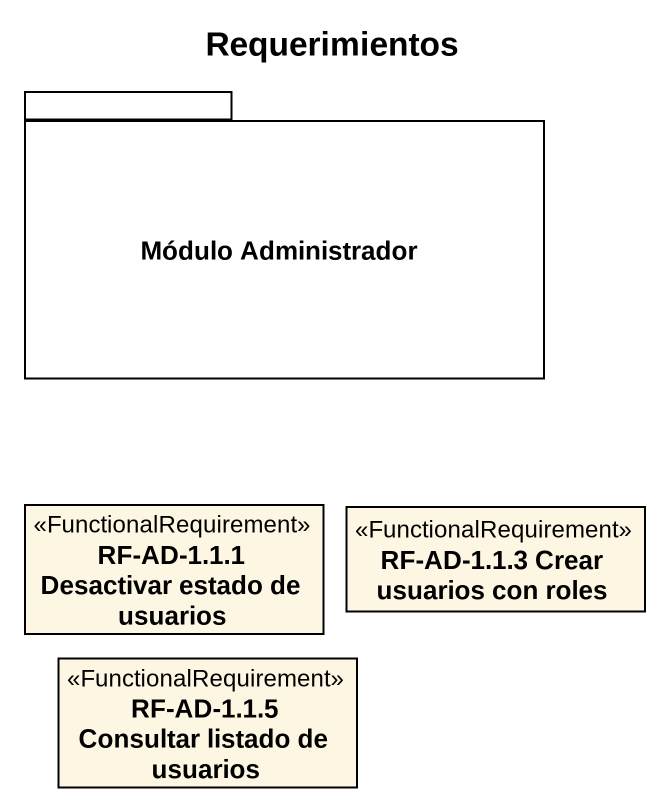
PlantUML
@startuml
title Requerimientos
hide circle
hide empty members
package "Módulo Administrador" as Módulo_Administrador {
}
class "RF-AD-1.1.1 Desactivar estado de usuarios" as RF_AD_1_1_1_Desactivar <<FunctionalRequirement>>
class "RF-AD-1.1.3 Crear usuarios con roles" as RF_AD_1_1_3_Crear_usuarios <<FunctionalRequirement>>
class "RF-AD-1.1.5 Consultar listado de usuarios" as RF_AD_1_1_5_Consultar <<FunctionalRequirement>>
@enduml
